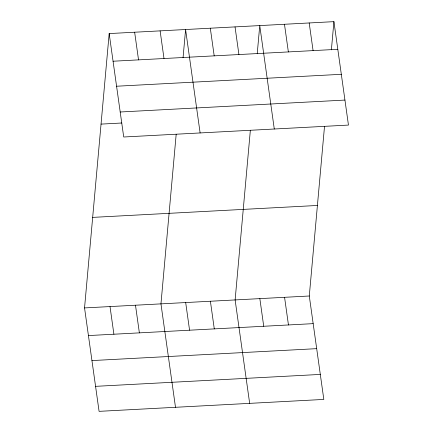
<?xml version="1.0" encoding="UTF-8"?>
<svg xmlns="http://www.w3.org/2000/svg" width="433" height="433" viewBox="0 0 433 433"><rect width="100%" height="100%" fill="white"/><g stroke="black" fill="none" stroke-linecap="round" stroke-linejoin="round"><path stroke-width="0.65" d="M324.512 126.436L309.286 295.999L323.824 399.426L99.081 411.35L84.543 307.923L109.176 33.574L333.919 21.65L348.457 125.077L123.714 137.001L109.176 33.574M176.182 134.306L160.957 303.869L175.495 407.296M183.056 57.73L185.589 29.52L200.122 132.947M250.344 130.371L235.124 299.934L249.662 403.361M257.218 53.795L259.751 25.585L274.289 129.012M331.386 49.86L333.919 21.65M113.062 61.226L337.805 49.302M116.574 86.232L341.318 74.308M120.195 111.995L344.939 100.072M101.046 124.109L121.825 123.004M92.673 217.388L317.416 205.464M84.543 307.923L309.286 295.999M88.429 335.57L313.173 323.646M91.948 360.581L316.691 348.657M95.569 386.344L320.312 374.421M309.194 22.96L313.081 50.612M284.476 24.275L288.362 51.922M284.568 297.309L288.454 324.961M235.032 26.895L238.919 54.547M259.843 298.618L263.729 326.271M210.308 28.21L214.194 55.857M210.4 301.244L214.286 328.896M160.118 30.873L164.004 58.52M185.681 302.553L189.567 330.206M134.647 32.221L138.533 59.873M135.486 305.216L139.372 332.869M110.014 306.569L113.901 334.222"/></g></svg>
